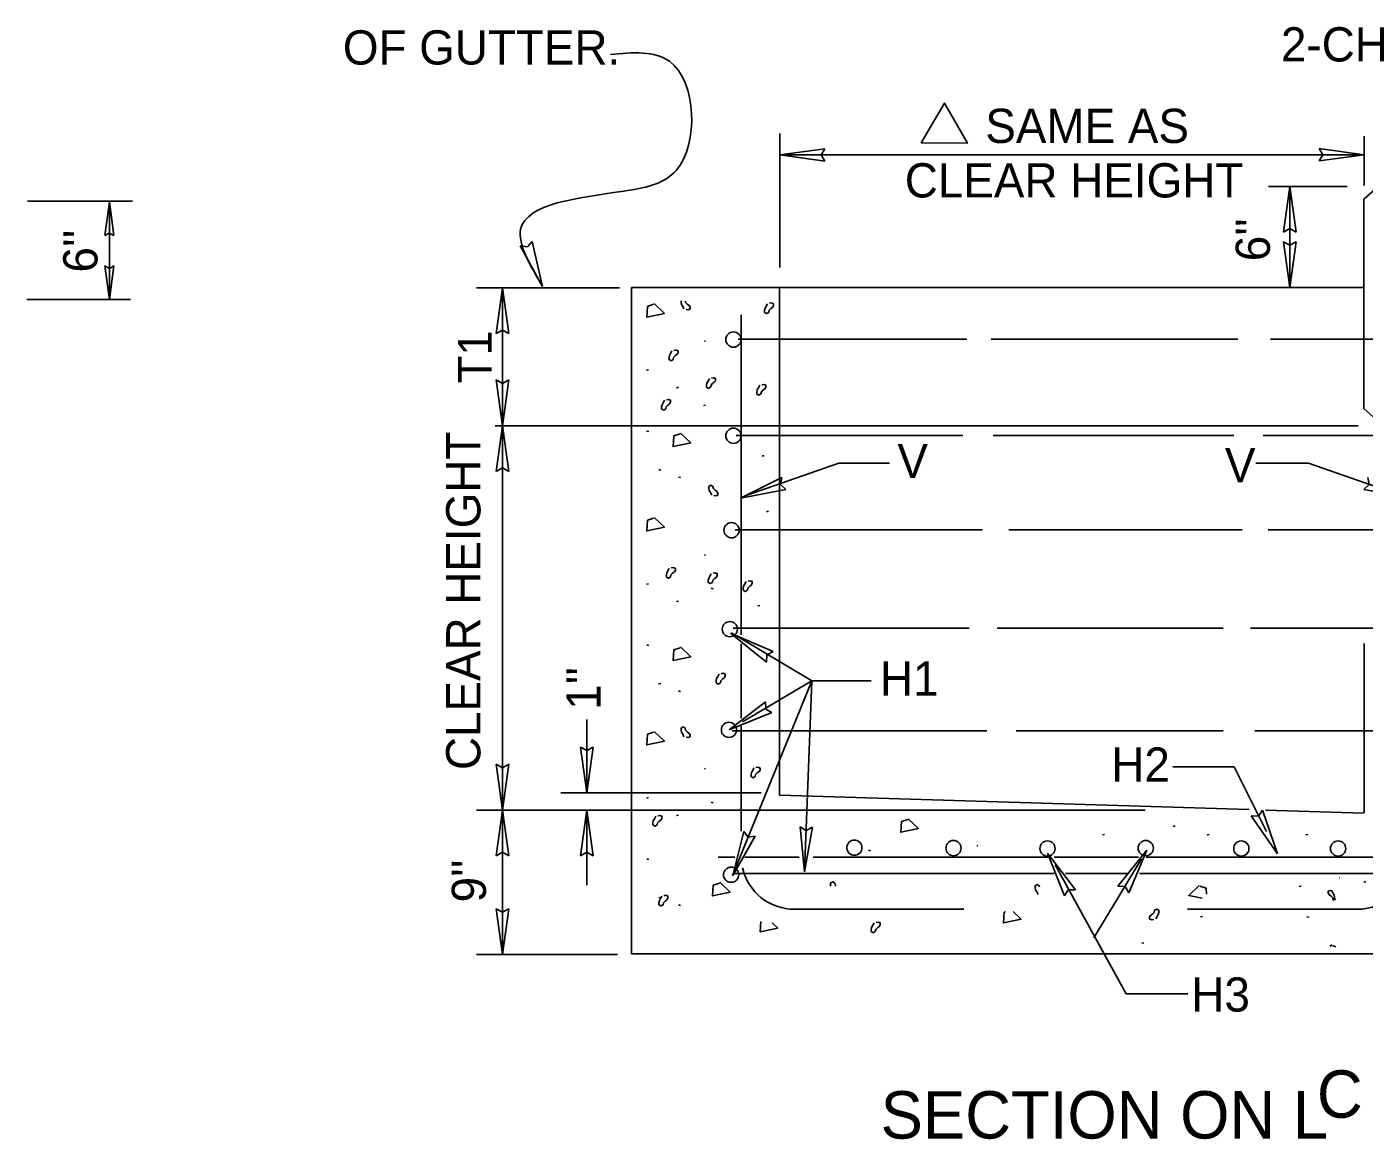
# Model space of a CAD drawing. Extents: x -780 to 21, y -30 to 258.
# Drawn here: x -692.6 to -641.8, y 75.5 to 117.7 of the extents above; entities that cross this region are included whole.
import ezdxf

# ---------------------------------------------------------------- set-up
doc = ezdxf.new("R2010")
doc.units = 0
doc.layers.add('Level 1', color=7, linetype='Continuous')

msp = doc.modelspace()

# ---------------------------------------------------------------- linework, layer by layer
at = {"layer": 'Level 1'}
for p, q in [((-664.005, 108.581), (-664.005, 113.671)), ((-641.828, 111.686), (-641.828, 113.569)), ((-664.005, 112.855), (-662.302, 113.089)), ((-664.005, 112.856), (-641.828, 112.856)), ((-664.005, 112.855), (-662.302, 112.621)), ((-641.828, 112.857), (-643.531, 113.091)), ((-641.828, 112.857), (-643.531, 112.623)), ((-645.454, 111.658), (-642.475, 111.658)), ((-644.65, 111.658), (-644.889, 109.921)), ((-644.65, 111.658), (-644.411, 109.921)), ((-644.649, 107.821), (-644.649, 111.658)), ((-641.431, 111.53), (-641.841, 111.172)), ((-641.841, 103.22), (-641.841, 111.172)), ((-688.572, 111.092), (-692.56, 111.092)), ((-689.449, 111.066), (-689.624, 109.788)), ((-689.449, 111.066), (-689.273, 109.788)), ((-689.448, 107.359), (-689.448, 111.066)), ((-673.009, 107.862), (-673.854, 109.399)), ((-673.009, 107.862), (-673.407, 109.57)), ((-644.648, 107.821), (-644.887, 109.558)), ((-644.648, 107.821), (-644.41, 109.558)), ((-689.447, 107.36), (-689.623, 108.637)), ((-689.447, 107.36), (-689.272, 108.637)), ((-675.519, 107.807), (-670.091, 107.807)), ((-674.532, 107.807), (-674.771, 106.07)), ((-674.532, 107.807), (-674.293, 106.07)), ((-674.531, 102.57), (-674.531, 107.807)), ((-669.629, 82.516), (-669.629, 107.821)), ((-669.629, 107.821), (-641.841, 107.821)), ((-664.017, 98.322), (-664.017, 107.821)), ((-688.64, 107.359), (-692.583, 107.359)), ((-665.469, 94.625), (-665.469, 106.777)), ((-665.579, 105.853), (-656.903, 105.853)), ((-655.99, 105.853), (-646.619, 105.853)), ((-645.388, 105.853), (-633.596, 105.853)), ((-674.53, 102.57), (-674.769, 104.308)), ((-674.53, 102.57), (-674.291, 104.308)), ((-641.841, 103.22), (-641.24, 102.678)), ((-674.81, 102.57), (-642.061, 102.57)), ((-674.532, 102.57), (-674.771, 100.833)), ((-674.532, 102.57), (-674.293, 100.833)), ((-674.531, 87.978), (-674.531, 102.57)), ((-665.658, 102.197), (-657.062, 102.197)), ((-655.91, 102.197), (-646.778, 102.197)), ((-645.666, 102.197), (-639.511, 102.197)), ((-665.502, 99.823), (-663.933, 100.606)), ((-665.502, 99.823), (-663.78, 100.154)), ((-640.124, 99.823), (-641.846, 100.154)), ((-665.698, 98.621), (-656.307, 98.621)), ((-655.315, 98.621), (-646.46, 98.621)), ((-645.467, 98.621), (-638.122, 98.621)), ((-664.017, 88.538), (-664.017, 98.448)), ((-665.872, 94.69), (-664.259, 94.003)), ((-665.872, 94.69), (-664.504, 93.594)), ((-662.787, 92.883), (-665.842, 94.71)), ((-665.777, 94.885), (-656.823, 94.885)), ((-655.751, 94.885), (-647.175, 94.885)), ((-646.142, 94.885), (-636.111, 94.885)), ((-665.469, 91.472), (-665.469, 94.293)), ((-641.833, 87.878), (-641.833, 94.295)), ((-665.795, 85.491), (-662.787, 92.883)), ((-662.787, 92.883), (-663.066, 85.635)), ((-665.933, 91.02), (-664.544, 92.089)), ((-671.326, 88.632), (-671.326, 91.412)), ((-665.933, 91.02), (-664.307, 91.675)), ((-665.817, 90.991), (-656.148, 90.991)), ((-665.469, 87.175), (-665.469, 91.163)), ((-655.037, 90.991), (-647.175, 90.991)), ((-645.984, 90.991), (-639.114, 90.991)), ((-671.325, 88.632), (-671.564, 90.369)), ((-671.325, 88.632), (-671.086, 90.369)), ((-674.53, 87.978), (-674.769, 89.716)), ((-674.53, 87.978), (-674.291, 89.716)), ((-672.313, 88.632), (-664.716, 88.632)), ((-664.017, 88.538), (-646.188, 87.994)), ((-675.519, 87.978), (-650.135, 87.978)), ((-674.532, 87.978), (-674.771, 86.241)), ((-674.532, 87.978), (-674.293, 86.241)), ((-674.531, 82.493), (-674.531, 87.978)), ((-671.327, 87.978), (-671.565, 86.241)), ((-671.327, 87.978), (-671.088, 86.241)), ((-671.326, 85.128), (-671.326, 87.978)), ((-645.124, 86.319), (-645.691, 87.977)), ((-645.569, 87.975), (-641.841, 87.861)), ((-663.065, 85.635), (-663.234, 87.346)), ((-663.065, 85.635), (-662.766, 87.328)), ((-645.124, 86.319), (-646.118, 87.763)), ((-665.794, 85.491), (-665.369, 87.157)), ((-665.794, 85.491), (-664.935, 86.98)), ((-653.851, 86.342), (-652.787, 84.949)), ((-653.851, 86.342), (-653.202, 84.714)), ((-650.078, 86.45), (-651.176, 85.084)), ((-650.078, 86.45), (-650.766, 84.838)), ((-666.338, 86.19), (-665.706, 86.19)), ((-665.337, 86.19), (-663.271, 86.19)), ((-662.738, 86.19), (-653.829, 86.19)), ((-653.592, 86.19), (-650.39, 86.19)), ((-652.082, 83.12), (-650.282, 86.122)), ((-650.1, 86.19), (-627.866, 86.19)), ((-665.764, 85.574), (-653.598, 85.574)), ((-653.167, 85.574), (-650.808, 85.574)), ((-650.357, 85.574), (-638.263, 85.574)), ((-674.53, 82.493), (-674.769, 84.23)), ((-674.53, 82.493), (-674.291, 84.23)), ((-663.54, 84.211), (-657.021, 84.211)), ((-642.012, 84.211), (-648.53, 84.211)), ((-675.519, 82.493), (-670.161, 82.493)), ((-669.629, 82.516), (-636.742, 82.516))]:
    msp.add_line(p, q, dxfattribs=at)
msp.add_lwpolyline([(-658.641, 113.306), (-657.751, 114.82), (-656.885, 113.292)], close=True, dxfattribs=at)
for points in [[(-662.302, 113.089), (-662.433, 112.853), (-662.302, 112.621)], [(-643.531, 112.623), (-643.399, 112.86), (-643.531, 113.091)], [(-689.273, 109.788), (-689.45, 109.887), (-689.624, 109.788)], [(-644.411, 109.921), (-644.653, 110.055), (-644.889, 109.921)], [(-673.854, 109.399), (-673.58, 109.359), (-673.407, 109.57)], [(-644.887, 109.558), (-644.646, 109.424), (-644.41, 109.558)], [(-689.623, 108.637), (-689.445, 108.538), (-689.272, 108.637)], [(-668.776, 107.21), (-668.386, 106.836), (-669.057, 106.695), (-669.026, 107.101), (-668.792, 107.179)], [(-667.641, 107.004), (-667.688, 107.097), (-667.735, 107.175), (-667.75, 107.253), (-667.75, 107.316)], [(-667.589, 107.302), (-667.579, 107.253), (-667.516, 107.191), (-667.454, 107.144), (-667.407, 107.082), (-667.407, 107.004), (-667.485, 106.972), (-667.563, 106.988)], [(-664.473, 107.202), (-664.52, 107.108), (-664.566, 107.031), (-664.582, 106.953), (-664.582, 106.874), (-664.504, 106.828), (-664.426, 106.874), (-664.41, 106.953), (-664.348, 107.015), (-664.286, 107.062), (-664.239, 107.124), (-664.239, 107.202), (-664.317, 107.233), (-664.395, 107.218)], [(-674.293, 106.07), (-674.534, 106.204), (-674.771, 106.07)], [(-666.83, 105.784), (-666.867, 105.793), (-666.868, 105.794)], [(-668.1, 105.412), (-668.147, 105.318), (-668.194, 105.24), (-668.209, 105.162), (-668.209, 105.084), (-668.131, 105.038), (-668.053, 105.084), (-668.038, 105.162), (-667.975, 105.225), (-667.913, 105.272), (-667.866, 105.334), (-667.866, 105.412), (-667.944, 105.443), (-668.022, 105.428)], [(-668.982, 104.694), (-669.055, 104.675), (-669.057, 104.673)], [(-674.769, 104.308), (-674.528, 104.173), (-674.291, 104.308)], [(-666.678, 104.358), (-666.725, 104.265), (-666.772, 104.187), (-666.788, 104.109), (-666.788, 104.031), (-666.71, 103.984), (-666.632, 104.031), (-666.616, 104.109), (-666.554, 104.171), (-666.491, 104.218), (-666.444, 104.28), (-666.445, 104.358), (-666.523, 104.389), (-666.6, 104.374)], [(-664.768, 104.104), (-664.814, 104.011), (-664.861, 103.933), (-664.877, 103.855), (-664.877, 103.777), (-664.799, 103.73), (-664.721, 103.777), (-664.705, 103.855), (-664.643, 103.917), (-664.581, 103.964), (-664.534, 104.026), (-664.534, 104.104), (-664.612, 104.135), (-664.69, 104.12)], [(-668.381, 103.538), (-668.427, 103.444), (-668.474, 103.366), (-668.49, 103.288), (-668.49, 103.21), (-668.412, 103.163), (-668.334, 103.21), (-668.318, 103.288), (-668.256, 103.35), (-668.194, 103.397), (-668.147, 103.46), (-668.147, 103.538), (-668.225, 103.569), (-668.303, 103.553)], [(-667.844, 104.032), (-667.918, 104.013), (-667.92, 104.011)], [(-666.819, 103.354), (-666.892, 103.336), (-666.894, 103.333)], [(-668.977, 102.35), (-669.051, 102.369), (-669.053, 102.371)], [(-667.776, 102.293), (-667.386, 101.919), (-668.057, 101.778), (-668.025, 102.184), (-667.792, 102.262)], [(-665.321, 99.902), (-661.759, 101.146), (-659.841, 101.146)], [(-664.596, 101.435), (-664.67, 101.417), (-664.672, 101.414)], [(-640.385, 99.902), (-643.946, 101.146), (-645.944, 101.146)], [(-674.293, 100.833), (-674.534, 100.967), (-674.771, 100.833)], [(-668.519, 100.906), (-668.592, 100.887), (-668.594, 100.885)], [(-667.844, 100.622), (-667.771, 100.604), (-667.769, 100.602)], [(-663.933, 100.606), (-663.983, 100.334), (-663.78, 100.154)], [(-641.693, 100.606), (-641.643, 100.334), (-641.846, 100.154)], [(-666.588, 99.935), (-666.635, 100.029), (-666.682, 100.107), (-666.697, 100.185), (-666.697, 100.263), (-666.619, 100.31), (-666.541, 100.263), (-666.525, 100.185), (-666.463, 100.123), (-666.401, 100.076), (-666.354, 100.013), (-666.354, 99.935), (-666.432, 99.904), (-666.51, 99.92)], [(-668.776, 99.088), (-668.386, 98.713), (-669.057, 98.573), (-669.026, 98.979), (-668.792, 99.057)], [(-664.434, 99.323), (-664.507, 99.304), (-664.509, 99.302)], [(-666.83, 97.661), (-666.867, 97.671), (-666.868, 97.672)], [(-668.202, 97.154), (-668.249, 97.06), (-668.296, 96.982), (-668.311, 96.904), (-668.311, 96.826), (-668.233, 96.779), (-668.155, 96.826), (-668.14, 96.904), (-668.077, 96.966), (-668.015, 97.013), (-667.968, 97.076), (-667.968, 97.154), (-668.046, 97.185), (-668.124, 97.169)], [(-666.61, 96.95), (-666.657, 96.856), (-666.704, 96.779), (-666.72, 96.701), (-666.72, 96.622), (-666.642, 96.576), (-666.564, 96.622), (-666.548, 96.701), (-666.486, 96.763), (-666.423, 96.81), (-666.376, 96.872), (-666.377, 96.95), (-666.455, 96.981), (-666.532, 96.966)], [(-668.982, 96.572), (-669.055, 96.553), (-669.057, 96.551)], [(-665.283, 96.655), (-665.33, 96.561), (-665.377, 96.484), (-665.393, 96.406), (-665.393, 96.327), (-665.315, 96.281), (-665.237, 96.327), (-665.221, 96.406), (-665.159, 96.468), (-665.096, 96.515), (-665.05, 96.577), (-665.05, 96.655), (-665.128, 96.686), (-665.205, 96.671)], [(-666.533, 96.378), (-666.606, 96.397), (-666.609, 96.399)], [(-667.844, 95.91), (-667.918, 95.891), (-667.92, 95.889)], [(-664.759, 95.747), (-664.832, 95.729), (-664.834, 95.727)], [(-668.977, 94.228), (-669.051, 94.247), (-669.053, 94.249)], [(-667.776, 94.171), (-667.386, 93.796), (-668.057, 93.656), (-668.025, 94.062), (-667.792, 94.14)], [(-664.259, 94.003), (-664.498, 93.866), (-664.504, 93.594)], [(-666.308, 93.138), (-666.355, 93.044), (-666.402, 92.966), (-666.418, 92.888), (-666.417, 92.81), (-666.339, 92.763), (-666.262, 92.81), (-666.246, 92.888), (-666.183, 92.95), (-666.121, 92.997), (-666.074, 93.06), (-666.074, 93.138), (-666.152, 93.169), (-666.23, 93.153)], [(-668.519, 92.784), (-668.592, 92.765), (-668.594, 92.763)], [(-667.844, 92.5), (-667.771, 92.481), (-667.769, 92.479)], [(-665.415, 91.327), (-662.787, 92.883), (-660.542, 92.883)], [(-664.544, 92.089), (-664.541, 91.814), (-664.307, 91.675)], [(-668.776, 90.966), (-668.386, 90.591), (-669.057, 90.451), (-669.026, 90.857), (-668.792, 90.935)], [(-667.641, 90.759), (-667.688, 90.853), (-667.735, 90.931), (-667.75, 91.009), (-667.75, 91.087), (-667.672, 91.134), (-667.594, 91.087), (-667.579, 91.009), (-667.516, 90.947), (-667.454, 90.9), (-667.407, 90.837), (-667.407, 90.759), (-667.485, 90.728), (-667.563, 90.744)], [(-671.564, 90.369), (-671.322, 90.235), (-671.086, 90.369)], [(-674.769, 89.716), (-674.528, 89.582), (-674.291, 89.716)], [(-666.83, 89.539), (-666.867, 89.549), (-666.868, 89.55)], [(-664.989, 89.575), (-665.035, 89.481), (-665.082, 89.403), (-665.098, 89.325), (-665.098, 89.247), (-665.02, 89.2), (-664.942, 89.247), (-664.926, 89.325), (-664.864, 89.387), (-664.802, 89.434), (-664.755, 89.497), (-664.755, 89.574), (-664.833, 89.606), (-664.911, 89.59)], [(-649.086, 89.618), (-646.767, 89.618), (-645.532, 87.164)], [(-668.982, 88.449), (-669.055, 88.431), (-669.057, 88.429)], [(-666.533, 88.256), (-666.606, 88.275), (-666.609, 88.277)], [(-646.118, 87.763), (-645.843, 87.751), (-645.691, 87.977)], [(-668.712, 87.74), (-668.758, 87.646), (-668.805, 87.568), (-668.821, 87.49), (-668.821, 87.412), (-668.743, 87.365), (-668.665, 87.412), (-668.649, 87.49), (-668.587, 87.552), (-668.525, 87.599), (-668.478, 87.662), (-668.478, 87.74), (-668.556, 87.771), (-668.634, 87.755)], [(-667.844, 87.788), (-667.918, 87.769), (-667.92, 87.767)], [(-663.234, 87.346), (-663.003, 87.205), (-662.766, 87.328)], [(-659.134, 87.65), (-658.744, 87.276), (-659.415, 87.135), (-659.383, 87.541), (-659.15, 87.619)], [(-649.005, 87.378), (-649.079, 87.359), (-649.081, 87.357)], [(-665.369, 87.157), (-665.2, 86.946), (-664.935, 86.98)], [(-651.685, 87.053), (-651.758, 87.034), (-651.76, 87.032)], [(-647.706, 87.053), (-647.779, 87.034), (-647.781, 87.032)], [(-643.971, 87.053), (-644.044, 87.034), (-644.046, 87.032)], [(-674.293, 86.241), (-674.534, 86.375), (-674.771, 86.241)], [(-671.088, 86.241), (-671.329, 86.375), (-671.565, 86.241)], [(-660.561, 86.434), (-660.634, 86.453), (-660.636, 86.455)], [(-656.533, 86.633), (-656.509, 86.619), (-656.485, 86.633)], [(-668.977, 86.106), (-669.051, 86.125), (-669.053, 86.127)], [(-653.557, 85.892), (-650.864, 81.002), (-648.526, 81.002)], [(-642.75, 85.408), (-642.76, 85.402), (-642.764, 85.405)], [(-666.281, 85.233), (-665.891, 84.858), (-666.562, 84.718), (-666.53, 85.124), (-666.297, 85.202)], [(-662.068, 85.092), (-662.075, 85.129), (-662.075, 85.207), (-661.997, 85.253), (-661.919, 85.207), (-661.903, 85.129), (-661.869, 85.094)], [(-654.206, 84.776), (-654.253, 84.87), (-654.3, 84.948), (-654.315, 85.026), (-654.315, 85.104), (-654.237, 85.151), (-654.159, 85.104), (-654.149, 85.056)], [(-652.787, 84.949), (-653.063, 84.947), (-653.202, 84.714)], [(-650.766, 84.838), (-650.904, 85.078), (-651.176, 85.084)], [(-648.093, 85.111), (-648.483, 84.737), (-647.972, 84.63)], [(-647.813, 84.789), (-647.83, 85.015), (-648.064, 85.093)], [(-644.295, 85.069), (-644.222, 85.088), (-644.22, 85.09)], [(-642.971, 84.546), (-643.006, 84.568), (-643.022, 84.646), (-643.085, 84.708), (-643.147, 84.755), (-643.194, 84.817), (-643.194, 84.895), (-643.116, 84.927), (-643.038, 84.911)], [(-643.065, 84.922), (-643.019, 84.828), (-642.972, 84.75), (-642.956, 84.672), (-642.956, 84.594), (-642.994, 84.571)], [(-641.846, 85.262), (-641.773, 85.244), (-641.771, 85.241)], [(-668.519, 84.661), (-668.592, 84.643), (-668.594, 84.641)], [(-668.483, 84.71), (-668.529, 84.616), (-668.576, 84.538), (-668.592, 84.46), (-668.592, 84.382), (-668.514, 84.335), (-668.436, 84.382), (-668.42, 84.46), (-668.358, 84.522), (-668.296, 84.569), (-668.249, 84.632), (-668.249, 84.709), (-668.327, 84.741), (-668.405, 84.725)], [(-667.844, 84.378), (-667.771, 84.359), (-667.769, 84.357)], [(-642.984, 84.601), (-642.91, 84.582), (-642.908, 84.58)], [(-674.769, 84.23), (-674.528, 84.096), (-674.291, 84.23)], [(-664.291, 83.698), (-664.08, 83.494), (-664.75, 83.354), (-664.72, 83.751)], [(-655.146, 84.121), (-654.848, 83.834), (-655.518, 83.694), (-655.487, 84.099), (-655.439, 84.116)], [(-649.736, 83.842), (-649.689, 83.936), (-649.643, 84.014), (-649.627, 84.092), (-649.627, 84.17), (-649.705, 84.217), (-649.783, 84.17), (-649.799, 84.092), (-649.861, 84.029), (-649.923, 83.982), (-649.97, 83.92), (-649.97, 83.842), (-649.892, 83.811), (-649.814, 83.827)], [(-648.046, 83.921), (-647.973, 83.94), (-647.971, 83.942)], [(-644.009, 83.923), (-643.936, 83.904), (-643.934, 83.902)], [(-660.427, 83.694), (-660.473, 83.601), (-660.52, 83.523), (-660.536, 83.445), (-660.536, 83.367), (-660.458, 83.32), (-660.38, 83.367), (-660.364, 83.445), (-660.302, 83.507), (-660.24, 83.554), (-660.193, 83.616), (-660.193, 83.694), (-660.271, 83.725), (-660.349, 83.71)], [(-650.267, 82.919), (-650.194, 82.937), (-650.192, 82.94)], [(-643.052, 82.862), (-643.126, 82.791)], [(-642.907, 82.787), (-643.037, 82.83)]]:
    msp.add_lwpolyline(points, dxfattribs=at)
for centre in [(-665.766, 105.842), (-665.766, 102.188), (-665.834, 98.602), (-665.901, 94.847), (-665.935, 91.024), (-661.176, 86.549), (-657.415, 86.532), (-653.846, 86.515), (-650.119, 86.532), (-646.49, 86.515), (-642.818, 86.515), (-665.853, 85.522)]:
    msp.add_circle(centre, 0.289, dxfattribs=at)
for centre, major_axis, start_param, end_param in [((-663.46, 86.232), (-0.047, -2.02), 4.961105, 6.313931), ((-642.092, 86.232), (-0.047, 2.02), 3.110847, 4.658571)]:
    msp.add_ellipse(centre, major_axis=major_axis, ratio=0.994883, start_param=start_param, end_param=end_param, dxfattribs=at)
msp.add_spline([(-673.01, 107.862), (-673.84, 110.029), (-670.012, 111.465), (-667.938, 112.263), (-668.191, 116.41), (-670.429, 116.669)], degree=3, dxfattribs=at)

# ---------------------------------------------------------------- texts
for s, p in [('OF GUTTER.', (-680.587, 116.283)), ('2-CH', (-644.987, 116.4)), ('SAME AS', (-656.206, 113.305)), ('CLEAR HEIGHT', (-659.262, 111.237)), ('V', (-659.541, 100.579)), ('V', (-647.113, 100.42)), ('H1', (-660.205, 92.319)), ('H2', (-651.425, 89.054)), ('H3', (-648.387, 80.325))]:
    msp.add_text(s, height=1.3, dxfattribs=at).set_placement(p)
for s, height, rotation, p in [("6''", 1.3, 90, (-645.405, 108.816)), ("6''", 1.3, 90, (-689.899, 108.387)), ('T1                         ', 1.2835, 90, (-674.934, 104.185)), ('CLEAR HEIGHT', 1.3, 90, (-675.367, 89.496)), ("1''", 1.3, 90, (-670.809, 91.781)), ("9''                       ", 1.3, 90, (-675.156, 84.471)), ('C', 1.8, 0.0048, (-643.622, 76.294)), ('SECTION ON L', 1.8, 0.0048, (-660.18, 75.503))]:
    msp.add_text(s, height=height, rotation=rotation, dxfattribs=at).set_placement(p)

doc.saveas('drawing.dxf')
